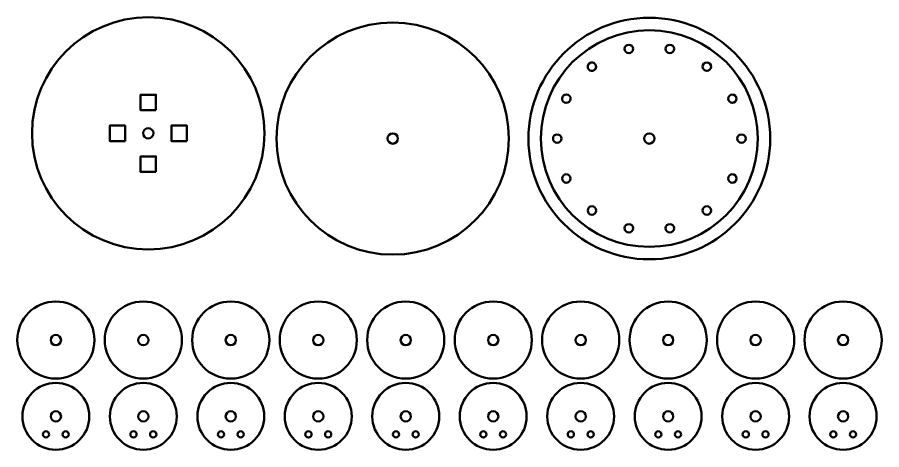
# Model space of a CAD drawing. Header units: inches. Extents: x 1117 to 1992, y -2324 to -585.
# Drawn here: x 1619.5 to 1787.5, y -1164.9 to -1080.8 of the extents above; entities that cross this region are included whole.
import ezdxf

# ---------------------------------------------------------------- set-up
doc = ezdxf.new("R2010")
doc.units = ezdxf.units.IN
doc.header["$MEASUREMENT"] = 0
doc.layers.add('Layer 1', color=7, linetype='Continuous')

# ---------------------------------------------------------------- blocks, each defined once
blk = doc.blocks.new('block 104')
at = {"layer": 'Layer 1', "color": 18, "lineweight": 50, "true_color": 0x010101}
for points in [[(1780.02, -1164.92), (1783.61, -1164.92), (1786.52, -1162.01), (1786.52, -1158.42), (1786.52, -1154.83), (1783.61, -1151.92), (1780.02, -1151.92), (1776.43, -1151.92), (1773.52, -1154.83), (1773.52, -1158.42), (1773.52, -1162.01), (1776.43, -1164.92), (1780.02, -1164.92)], [(1780.02, -1157.42), (1780.58, -1157.42), (1781.02, -1157.86), (1781.02, -1158.42), (1781.02, -1158.97), (1780.58, -1159.42), (1780.02, -1159.42), (1779.47, -1159.42), (1779.02, -1158.97), (1779.02, -1158.42), (1779.02, -1157.86), (1779.47, -1157.42), (1780.02, -1157.42)]]:
    blk.add_open_spline(points, degree=3, knots=[0, 0, 0, 0, 1, 1, 1, 2, 2, 2, 3, 3, 3, 4, 4, 4, 4], dxfattribs=at)
at = {"layer": 'Layer 1', "color": 240, "lineweight": 50, "true_color": 0xec2227}
for points in [[(1778.11, -1161.31), (1778.45, -1161.31), (1778.72, -1161.58), (1778.72, -1161.92), (1778.72, -1162.25), (1778.45, -1162.53), (1778.11, -1162.53), (1777.78, -1162.53), (1777.5, -1162.25), (1777.5, -1161.92), (1777.5, -1161.58), (1777.78, -1161.31), (1778.11, -1161.31)], [(1781.94, -1161.31), (1782.27, -1161.31), (1782.55, -1161.58), (1782.55, -1161.92), (1782.55, -1162.25), (1782.27, -1162.53), (1781.94, -1162.53), (1781.6, -1162.53), (1781.33, -1162.25), (1781.33, -1161.92), (1781.33, -1161.58), (1781.6, -1161.31), (1781.94, -1161.31)]]:
    blk.add_open_spline(points, degree=3, knots=[0, 0, 0, 0, 1, 1, 1, 2, 2, 2, 3, 3, 3, 4, 4, 4, 4], dxfattribs=at)
blk = doc.blocks.new('block 111')
at = {"layer": 'Layer 1', "color": 18, "lineweight": 50, "true_color": 0x010101}
for points in [[(1763.02, -1164.92), (1766.61, -1164.92), (1769.53, -1162.01), (1769.53, -1158.42), (1769.53, -1154.83), (1766.61, -1151.92), (1763.02, -1151.92), (1759.43, -1151.92), (1756.52, -1154.83), (1756.52, -1158.42), (1756.52, -1162.01), (1759.43, -1164.92), (1763.02, -1164.92)], [(1763.02, -1157.42), (1763.58, -1157.42), (1764.02, -1157.86), (1764.02, -1158.42), (1764.02, -1158.97), (1763.58, -1159.42), (1763.02, -1159.42), (1762.47, -1159.42), (1762.02, -1158.97), (1762.02, -1158.42), (1762.02, -1157.86), (1762.47, -1157.42), (1763.02, -1157.42)]]:
    blk.add_open_spline(points, degree=3, knots=[0, 0, 0, 0, 1, 1, 1, 2, 2, 2, 3, 3, 3, 4, 4, 4, 4], dxfattribs=at)
at = {"layer": 'Layer 1', "color": 240, "lineweight": 50, "true_color": 0xec2227}
for points in [[(1761.11, -1161.31), (1761.45, -1161.31), (1761.72, -1161.58), (1761.72, -1161.92), (1761.72, -1162.25), (1761.45, -1162.53), (1761.11, -1162.53), (1760.77, -1162.53), (1760.5, -1162.25), (1760.5, -1161.92), (1760.5, -1161.58), (1760.77, -1161.31), (1761.11, -1161.31)], [(1764.94, -1161.31), (1765.27, -1161.31), (1765.55, -1161.58), (1765.55, -1161.92), (1765.55, -1162.25), (1765.27, -1162.53), (1764.94, -1162.53), (1764.6, -1162.53), (1764.33, -1162.25), (1764.33, -1161.92), (1764.33, -1161.58), (1764.6, -1161.31), (1764.94, -1161.31)]]:
    blk.add_open_spline(points, degree=3, knots=[0, 0, 0, 0, 1, 1, 1, 2, 2, 2, 3, 3, 3, 4, 4, 4, 4], dxfattribs=at)
blk = doc.blocks.new('block 118')
at = {"layer": 'Layer 1', "color": 18, "lineweight": 50, "true_color": 0x010101}
for points in [[(1746.02, -1164.92), (1749.61, -1164.92), (1752.52, -1162.01), (1752.52, -1158.42), (1752.52, -1154.83), (1749.61, -1151.92), (1746.02, -1151.92), (1742.43, -1151.92), (1739.52, -1154.83), (1739.52, -1158.42), (1739.52, -1162.01), (1742.43, -1164.92), (1746.02, -1164.92)], [(1746.02, -1157.42), (1746.58, -1157.42), (1747.02, -1157.86), (1747.02, -1158.42), (1747.02, -1158.97), (1746.58, -1159.42), (1746.02, -1159.42), (1745.47, -1159.42), (1745.02, -1158.97), (1745.02, -1158.42), (1745.02, -1157.86), (1745.47, -1157.42), (1746.02, -1157.42)]]:
    blk.add_open_spline(points, degree=3, knots=[0, 0, 0, 0, 1, 1, 1, 2, 2, 2, 3, 3, 3, 4, 4, 4, 4], dxfattribs=at)
at = {"layer": 'Layer 1', "color": 240, "lineweight": 50, "true_color": 0xec2227}
for points in [[(1744.11, -1161.31), (1744.45, -1161.31), (1744.72, -1161.58), (1744.72, -1161.92), (1744.72, -1162.25), (1744.45, -1162.53), (1744.11, -1162.53), (1743.78, -1162.53), (1743.5, -1162.25), (1743.5, -1161.92), (1743.5, -1161.58), (1743.78, -1161.31), (1744.11, -1161.31)], [(1747.94, -1161.31), (1748.27, -1161.31), (1748.55, -1161.58), (1748.55, -1161.92), (1748.55, -1162.25), (1748.27, -1162.53), (1747.94, -1162.53), (1747.6, -1162.53), (1747.33, -1162.25), (1747.33, -1161.92), (1747.33, -1161.58), (1747.6, -1161.31), (1747.94, -1161.31)]]:
    blk.add_open_spline(points, degree=3, knots=[0, 0, 0, 0, 1, 1, 1, 2, 2, 2, 3, 3, 3, 4, 4, 4, 4], dxfattribs=at)
blk = doc.blocks.new('block 125')
at = {"layer": 'Layer 1', "color": 18, "lineweight": 50, "true_color": 0x010101}
for points in [[(1729.02, -1164.92), (1732.61, -1164.92), (1735.52, -1162.01), (1735.52, -1158.42), (1735.52, -1154.83), (1732.61, -1151.92), (1729.02, -1151.92), (1725.43, -1151.92), (1722.52, -1154.83), (1722.52, -1158.42), (1722.52, -1162.01), (1725.43, -1164.92), (1729.02, -1164.92)], [(1729.02, -1157.42), (1729.58, -1157.42), (1730.02, -1157.86), (1730.02, -1158.42), (1730.02, -1158.97), (1729.58, -1159.42), (1729.02, -1159.42), (1728.47, -1159.42), (1728.02, -1158.97), (1728.02, -1158.42), (1728.02, -1157.86), (1728.47, -1157.42), (1729.02, -1157.42)]]:
    blk.add_open_spline(points, degree=3, knots=[0, 0, 0, 0, 1, 1, 1, 2, 2, 2, 3, 3, 3, 4, 4, 4, 4], dxfattribs=at)
at = {"layer": 'Layer 1', "color": 240, "lineweight": 50, "true_color": 0xec2227}
for points in [[(1727.11, -1161.31), (1727.45, -1161.31), (1727.72, -1161.58), (1727.72, -1161.92), (1727.72, -1162.25), (1727.45, -1162.53), (1727.11, -1162.53), (1726.77, -1162.53), (1726.5, -1162.25), (1726.5, -1161.92), (1726.5, -1161.58), (1726.77, -1161.31), (1727.11, -1161.31)], [(1730.94, -1161.31), (1731.27, -1161.31), (1731.55, -1161.58), (1731.55, -1161.92), (1731.55, -1162.25), (1731.27, -1162.53), (1730.94, -1162.53), (1730.6, -1162.53), (1730.33, -1162.25), (1730.33, -1161.92), (1730.33, -1161.58), (1730.6, -1161.31), (1730.94, -1161.31)]]:
    blk.add_open_spline(points, degree=3, knots=[0, 0, 0, 0, 1, 1, 1, 2, 2, 2, 3, 3, 3, 4, 4, 4, 4], dxfattribs=at)
blk = doc.blocks.new('block 132')
at = {"layer": 'Layer 1', "color": 18, "lineweight": 50, "true_color": 0x010101}
for points in [[(1712.02, -1164.92), (1715.61, -1164.92), (1718.52, -1162.01), (1718.52, -1158.42), (1718.52, -1154.83), (1715.61, -1151.92), (1712.02, -1151.92), (1708.43, -1151.92), (1705.52, -1154.83), (1705.52, -1158.42), (1705.52, -1162.01), (1708.43, -1164.92), (1712.02, -1164.92)], [(1712.02, -1157.42), (1712.58, -1157.42), (1713.02, -1157.86), (1713.02, -1158.42), (1713.02, -1158.97), (1712.58, -1159.42), (1712.02, -1159.42), (1711.47, -1159.42), (1711.02, -1158.97), (1711.02, -1158.42), (1711.02, -1157.86), (1711.47, -1157.42), (1712.02, -1157.42)]]:
    blk.add_open_spline(points, degree=3, knots=[0, 0, 0, 0, 1, 1, 1, 2, 2, 2, 3, 3, 3, 4, 4, 4, 4], dxfattribs=at)
at = {"layer": 'Layer 1', "color": 240, "lineweight": 50, "true_color": 0xec2227}
for points in [[(1710.11, -1161.31), (1710.45, -1161.31), (1710.72, -1161.58), (1710.72, -1161.92), (1710.72, -1162.25), (1710.45, -1162.53), (1710.11, -1162.53), (1709.78, -1162.53), (1709.5, -1162.25), (1709.5, -1161.92), (1709.5, -1161.58), (1709.78, -1161.31), (1710.11, -1161.31)], [(1713.94, -1161.31), (1714.27, -1161.31), (1714.55, -1161.58), (1714.55, -1161.92), (1714.55, -1162.25), (1714.27, -1162.53), (1713.94, -1162.53), (1713.6, -1162.53), (1713.33, -1162.25), (1713.33, -1161.92), (1713.33, -1161.58), (1713.6, -1161.31), (1713.94, -1161.31)]]:
    blk.add_open_spline(points, degree=3, knots=[0, 0, 0, 0, 1, 1, 1, 2, 2, 2, 3, 3, 3, 4, 4, 4, 4], dxfattribs=at)
blk = doc.blocks.new('block 139')
at = {"layer": 'Layer 1', "color": 18, "lineweight": 50, "true_color": 0x010101}
for points in [[(1695.02, -1164.92), (1698.61, -1164.92), (1701.52, -1162.01), (1701.52, -1158.42), (1701.52, -1154.83), (1698.61, -1151.92), (1695.02, -1151.92), (1691.43, -1151.92), (1688.52, -1154.83), (1688.52, -1158.42), (1688.52, -1162.01), (1691.43, -1164.92), (1695.02, -1164.92)], [(1695.02, -1157.42), (1695.58, -1157.42), (1696.02, -1157.86), (1696.02, -1158.42), (1696.02, -1158.97), (1695.58, -1159.42), (1695.02, -1159.42), (1694.47, -1159.42), (1694.02, -1158.97), (1694.02, -1158.42), (1694.02, -1157.86), (1694.47, -1157.42), (1695.02, -1157.42)]]:
    blk.add_open_spline(points, degree=3, knots=[0, 0, 0, 0, 1, 1, 1, 2, 2, 2, 3, 3, 3, 4, 4, 4, 4], dxfattribs=at)
at = {"layer": 'Layer 1', "color": 240, "lineweight": 50, "true_color": 0xec2227}
for points in [[(1693.11, -1161.31), (1693.45, -1161.31), (1693.72, -1161.58), (1693.72, -1161.92), (1693.72, -1162.25), (1693.45, -1162.53), (1693.11, -1162.53), (1692.77, -1162.53), (1692.5, -1162.25), (1692.5, -1161.92), (1692.5, -1161.58), (1692.77, -1161.31), (1693.11, -1161.31)], [(1696.94, -1161.31), (1697.27, -1161.31), (1697.55, -1161.58), (1697.55, -1161.92), (1697.55, -1162.25), (1697.27, -1162.53), (1696.94, -1162.53), (1696.6, -1162.53), (1696.33, -1162.25), (1696.33, -1161.92), (1696.33, -1161.58), (1696.6, -1161.31), (1696.94, -1161.31)]]:
    blk.add_open_spline(points, degree=3, knots=[0, 0, 0, 0, 1, 1, 1, 2, 2, 2, 3, 3, 3, 4, 4, 4, 4], dxfattribs=at)
blk = doc.blocks.new('block 146')
at = {"layer": 'Layer 1', "color": 18, "lineweight": 50, "true_color": 0x010101}
for points in [[(1678.02, -1164.92), (1681.61, -1164.92), (1684.52, -1162.01), (1684.52, -1158.42), (1684.52, -1154.83), (1681.61, -1151.92), (1678.02, -1151.92), (1674.43, -1151.92), (1671.52, -1154.83), (1671.52, -1158.42), (1671.52, -1162.01), (1674.43, -1164.92), (1678.02, -1164.92)], [(1678.02, -1157.42), (1678.58, -1157.42), (1679.02, -1157.86), (1679.02, -1158.42), (1679.02, -1158.97), (1678.58, -1159.42), (1678.02, -1159.42), (1677.47, -1159.42), (1677.02, -1158.97), (1677.02, -1158.42), (1677.02, -1157.86), (1677.47, -1157.42), (1678.02, -1157.42)]]:
    blk.add_open_spline(points, degree=3, knots=[0, 0, 0, 0, 1, 1, 1, 2, 2, 2, 3, 3, 3, 4, 4, 4, 4], dxfattribs=at)
at = {"layer": 'Layer 1', "color": 240, "lineweight": 50, "true_color": 0xec2227}
for points in [[(1676.11, -1161.31), (1676.45, -1161.31), (1676.72, -1161.58), (1676.72, -1161.92), (1676.72, -1162.25), (1676.45, -1162.53), (1676.11, -1162.53), (1675.77, -1162.53), (1675.5, -1162.25), (1675.5, -1161.92), (1675.5, -1161.58), (1675.77, -1161.31), (1676.11, -1161.31)], [(1679.94, -1161.31), (1680.27, -1161.31), (1680.55, -1161.58), (1680.55, -1161.92), (1680.55, -1162.25), (1680.27, -1162.53), (1679.94, -1162.53), (1679.6, -1162.53), (1679.33, -1162.25), (1679.33, -1161.92), (1679.33, -1161.58), (1679.6, -1161.31), (1679.94, -1161.31)]]:
    blk.add_open_spline(points, degree=3, knots=[0, 0, 0, 0, 1, 1, 1, 2, 2, 2, 3, 3, 3, 4, 4, 4, 4], dxfattribs=at)
blk = doc.blocks.new('block 153')
at = {"layer": 'Layer 1', "color": 18, "lineweight": 50, "true_color": 0x010101}
for points in [[(1661.02, -1164.92), (1664.61, -1164.92), (1667.52, -1162.01), (1667.52, -1158.42), (1667.52, -1154.83), (1664.61, -1151.92), (1661.02, -1151.92), (1657.43, -1151.92), (1654.52, -1154.83), (1654.52, -1158.42), (1654.52, -1162.01), (1657.43, -1164.92), (1661.02, -1164.92)], [(1661.02, -1157.42), (1661.58, -1157.42), (1662.02, -1157.86), (1662.02, -1158.42), (1662.02, -1158.97), (1661.58, -1159.42), (1661.02, -1159.42), (1660.47, -1159.42), (1660.02, -1158.97), (1660.02, -1158.42), (1660.02, -1157.86), (1660.47, -1157.42), (1661.02, -1157.42)]]:
    blk.add_open_spline(points, degree=3, knots=[0, 0, 0, 0, 1, 1, 1, 2, 2, 2, 3, 3, 3, 4, 4, 4, 4], dxfattribs=at)
at = {"layer": 'Layer 1', "color": 240, "lineweight": 50, "true_color": 0xec2227}
for points in [[(1659.11, -1161.31), (1659.45, -1161.31), (1659.72, -1161.58), (1659.72, -1161.92), (1659.72, -1162.25), (1659.45, -1162.53), (1659.11, -1162.53), (1658.77, -1162.53), (1658.5, -1162.25), (1658.5, -1161.92), (1658.5, -1161.58), (1658.77, -1161.31), (1659.11, -1161.31)], [(1662.94, -1161.31), (1663.27, -1161.31), (1663.55, -1161.58), (1663.55, -1161.92), (1663.55, -1162.25), (1663.27, -1162.53), (1662.94, -1162.53), (1662.6, -1162.53), (1662.33, -1162.25), (1662.33, -1161.92), (1662.33, -1161.58), (1662.6, -1161.31), (1662.94, -1161.31)]]:
    blk.add_open_spline(points, degree=3, knots=[0, 0, 0, 0, 1, 1, 1, 2, 2, 2, 3, 3, 3, 4, 4, 4, 4], dxfattribs=at)
blk = doc.blocks.new('block 160')
at = {"layer": 'Layer 1', "color": 18, "lineweight": 50, "true_color": 0x010101}
for points in [[(1644.02, -1164.92), (1647.61, -1164.92), (1650.52, -1162.01), (1650.52, -1158.42), (1650.52, -1154.83), (1647.61, -1151.92), (1644.02, -1151.92), (1640.43, -1151.92), (1637.52, -1154.83), (1637.52, -1158.42), (1637.52, -1162.01), (1640.43, -1164.92), (1644.02, -1164.92)], [(1644.02, -1157.42), (1644.58, -1157.42), (1645.02, -1157.86), (1645.02, -1158.42), (1645.02, -1158.97), (1644.58, -1159.42), (1644.02, -1159.42), (1643.47, -1159.42), (1643.02, -1158.97), (1643.02, -1158.42), (1643.02, -1157.86), (1643.47, -1157.42), (1644.02, -1157.42)]]:
    blk.add_open_spline(points, degree=3, knots=[0, 0, 0, 0, 1, 1, 1, 2, 2, 2, 3, 3, 3, 4, 4, 4, 4], dxfattribs=at)
at = {"layer": 'Layer 1', "color": 240, "lineweight": 50, "true_color": 0xec2227}
for points in [[(1642.11, -1161.31), (1642.45, -1161.31), (1642.72, -1161.58), (1642.72, -1161.92), (1642.72, -1162.25), (1642.45, -1162.53), (1642.11, -1162.53), (1641.77, -1162.53), (1641.5, -1162.25), (1641.5, -1161.92), (1641.5, -1161.58), (1641.77, -1161.31), (1642.11, -1161.31)], [(1645.94, -1161.31), (1646.27, -1161.31), (1646.55, -1161.58), (1646.55, -1161.92), (1646.55, -1162.25), (1646.27, -1162.53), (1645.94, -1162.53), (1645.6, -1162.53), (1645.33, -1162.25), (1645.33, -1161.92), (1645.33, -1161.58), (1645.6, -1161.31), (1645.94, -1161.31)]]:
    blk.add_open_spline(points, degree=3, knots=[0, 0, 0, 0, 1, 1, 1, 2, 2, 2, 3, 3, 3, 4, 4, 4, 4], dxfattribs=at)
blk = doc.blocks.new('block 167')
at = {"layer": 'Layer 1', "color": 18, "lineweight": 50, "true_color": 0x010101}
for points in [[(1627.02, -1164.92), (1630.61, -1164.92), (1633.52, -1162.01), (1633.52, -1158.42), (1633.52, -1154.83), (1630.61, -1151.92), (1627.02, -1151.92), (1623.43, -1151.92), (1620.52, -1154.83), (1620.52, -1158.42), (1620.52, -1162.01), (1623.43, -1164.92), (1627.02, -1164.92)], [(1627.02, -1157.42), (1627.58, -1157.42), (1628.02, -1157.86), (1628.02, -1158.42), (1628.02, -1158.97), (1627.58, -1159.42), (1627.02, -1159.42), (1626.47, -1159.42), (1626.02, -1158.97), (1626.02, -1158.42), (1626.02, -1157.86), (1626.47, -1157.42), (1627.02, -1157.42)]]:
    blk.add_open_spline(points, degree=3, knots=[0, 0, 0, 0, 1, 1, 1, 2, 2, 2, 3, 3, 3, 4, 4, 4, 4], dxfattribs=at)
at = {"layer": 'Layer 1', "color": 240, "lineweight": 50, "true_color": 0xec2227}
for points in [[(1625.11, -1161.31), (1625.44, -1161.31), (1625.72, -1161.58), (1625.72, -1161.92), (1625.72, -1162.25), (1625.44, -1162.53), (1625.11, -1162.53), (1624.77, -1162.53), (1624.5, -1162.25), (1624.5, -1161.92), (1624.5, -1161.58), (1624.77, -1161.31), (1625.11, -1161.31)], [(1628.94, -1161.31), (1629.27, -1161.31), (1629.55, -1161.58), (1629.55, -1161.92), (1629.55, -1162.25), (1629.27, -1162.53), (1628.94, -1162.53), (1628.6, -1162.53), (1628.33, -1162.25), (1628.33, -1161.92), (1628.33, -1161.58), (1628.6, -1161.31), (1628.94, -1161.31)]]:
    blk.add_open_spline(points, degree=3, knots=[0, 0, 0, 0, 1, 1, 1, 2, 2, 2, 3, 3, 3, 4, 4, 4, 4], dxfattribs=at)
blk = doc.blocks.new('block 187')
at = {"layer": 'Layer 1', "color": 18, "lineweight": 50, "true_color": 0x010101}
for points in [[(1718.86, -1104.36), (1718.86, -1117.34), (1729.38, -1127.86), (1742.36, -1127.86), (1755.34, -1127.86), (1765.86, -1117.34), (1765.86, -1104.36), (1765.86, -1091.39), (1755.34, -1080.86), (1742.36, -1080.86), (1729.38, -1080.86), (1718.86, -1091.39), (1718.86, -1104.36)], [(1743.36, -1104.36), (1743.36, -1104.92), (1742.91, -1105.36), (1742.36, -1105.36), (1741.81, -1105.36), (1741.36, -1104.92), (1741.36, -1104.36), (1741.36, -1103.81), (1741.81, -1103.36), (1742.36, -1103.36), (1742.92, -1103.36), (1743.36, -1103.81), (1743.36, -1104.36)]]:
    blk.add_open_spline(points, degree=3, knots=[0, 0, 0, 0, 1, 1, 1, 2, 2, 2, 3, 3, 3, 4, 4, 4, 4], dxfattribs=at)
at = {"layer": 'Layer 1', "color": 240, "lineweight": 50, "true_color": 0xec2227}
for points in [[(1742.36, -1083.29), (1754, -1083.29), (1763.44, -1092.72), (1763.44, -1104.36), (1763.44, -1116.01), (1754, -1125.44), (1742.36, -1125.44), (1730.72, -1125.44), (1721.28, -1116.01), (1721.28, -1104.36), (1721.28, -1092.72), (1730.72, -1083.29), (1742.36, -1083.29)], [(1738.38, -1086.09), (1738.83, -1086.09), (1739.2, -1086.45), (1739.2, -1086.91), (1739.2, -1087.36), (1738.83, -1087.73), (1738.38, -1087.73), (1737.92, -1087.73), (1737.56, -1087.36), (1737.56, -1086.91), (1737.56, -1086.45), (1737.92, -1086.09), (1738.38, -1086.09)], [(1746.35, -1086.09), (1746.8, -1086.09), (1747.17, -1086.45), (1747.17, -1086.91), (1747.17, -1087.36), (1746.8, -1087.73), (1746.35, -1087.73), (1745.89, -1087.73), (1745.52, -1087.36), (1745.52, -1086.91), (1745.52, -1086.45), (1745.89, -1086.09), (1746.35, -1086.09)], [(1730.69, -1089.72), (1731.04, -1089.44), (1731.56, -1089.5), (1731.84, -1089.85), (1732.13, -1090.21), (1732.07, -1090.73), (1731.71, -1091.01), (1731.36, -1091.29), (1730.84, -1091.23), (1730.56, -1090.88), (1730.27, -1090.52), (1730.33, -1090.01), (1730.69, -1089.72)], [(1753.53, -1089.54), (1753.98, -1089.54), (1754.35, -1089.91), (1754.35, -1090.37), (1754.35, -1090.82), (1753.98, -1091.19), (1753.53, -1091.19), (1753.07, -1091.19), (1752.7, -1090.82), (1752.7, -1090.37), (1752.7, -1089.91), (1753.07, -1089.54), (1753.53, -1089.54)], [(1725.49, -1096.24), (1725.69, -1095.83), (1726.18, -1095.66), (1726.59, -1095.85), (1727, -1096.05), (1727.17, -1096.54), (1726.97, -1096.95), (1726.78, -1097.36), (1726.28, -1097.53), (1725.88, -1097.34), (1725.46, -1097.14), (1725.29, -1096.65), (1725.49, -1096.24)], [(1758.49, -1095.77), (1758.95, -1095.77), (1759.32, -1096.14), (1759.32, -1096.6), (1759.32, -1097.05), (1758.95, -1097.42), (1758.49, -1097.42), (1758.04, -1097.42), (1757.67, -1097.05), (1757.67, -1096.6), (1757.67, -1096.14), (1758.04, -1095.77), (1758.49, -1095.77)], [(1724.46, -1103.54), (1724.91, -1103.54), (1725.28, -1103.91), (1725.28, -1104.36), (1725.28, -1104.82), (1724.91, -1105.19), (1724.46, -1105.19), (1724, -1105.19), (1723.64, -1104.82), (1723.64, -1104.36), (1723.64, -1103.91), (1724, -1103.54), (1724.46, -1103.54)], [(1760.27, -1103.54), (1760.72, -1103.54), (1761.09, -1103.91), (1761.09, -1104.36), (1761.09, -1104.82), (1760.72, -1105.19), (1760.27, -1105.19), (1759.81, -1105.19), (1759.44, -1104.82), (1759.44, -1104.36), (1759.44, -1103.91), (1759.81, -1103.54), (1760.27, -1103.54)], [(1726.23, -1111.31), (1726.69, -1111.31), (1727.05, -1111.68), (1727.05, -1112.13), (1727.05, -1112.59), (1726.69, -1112.96), (1726.23, -1112.96), (1725.78, -1112.96), (1725.41, -1112.59), (1725.41, -1112.13), (1725.41, -1111.68), (1725.78, -1111.31), (1726.23, -1111.31)], [(1758.49, -1111.31), (1758.95, -1111.31), (1759.32, -1111.68), (1759.32, -1112.13), (1759.32, -1112.59), (1758.95, -1112.96), (1758.49, -1112.96), (1758.04, -1112.96), (1757.67, -1112.59), (1757.67, -1112.13), (1757.67, -1111.68), (1758.04, -1111.31), (1758.49, -1111.31)], [(1731.2, -1117.54), (1731.65, -1117.54), (1732.02, -1117.91), (1732.02, -1118.36), (1732.02, -1118.82), (1731.65, -1119.19), (1731.2, -1119.19), (1730.75, -1119.19), (1730.38, -1118.82), (1730.38, -1118.36), (1730.38, -1117.91), (1730.75, -1117.54), (1731.2, -1117.54)], [(1753.53, -1117.54), (1753.98, -1117.54), (1754.35, -1117.91), (1754.35, -1118.36), (1754.35, -1118.82), (1753.98, -1119.18), (1753.53, -1119.18), (1753.07, -1119.18), (1752.7, -1118.82), (1752.7, -1118.36), (1752.7, -1117.91), (1753.07, -1117.54), (1753.53, -1117.54)], [(1738.38, -1121), (1738.83, -1121), (1739.2, -1121.37), (1739.2, -1121.82), (1739.2, -1122.27), (1738.83, -1122.64), (1738.38, -1122.64), (1737.92, -1122.64), (1737.56, -1122.27), (1737.56, -1121.82), (1737.56, -1121.37), (1737.92, -1121), (1738.38, -1121)], [(1746.35, -1121), (1746.8, -1121), (1747.17, -1121.37), (1747.17, -1121.82), (1747.17, -1122.27), (1746.8, -1122.64), (1746.35, -1122.64), (1745.89, -1122.64), (1745.52, -1122.27), (1745.52, -1121.82), (1745.52, -1121.37), (1745.89, -1121), (1746.35, -1121)]]:
    blk.add_open_spline(points, degree=3, knots=[0, 0, 0, 0, 1, 1, 1, 2, 2, 2, 3, 3, 3, 4, 4, 4, 4], dxfattribs=at)

msp = doc.modelspace()

# ---------------------------------------------------------------- linework, layer by layer
at = {"layer": 'Layer 1', "color": 98, "lineweight": 50, "true_color": 0x010202}
for points in [[(1646.48, -1098.84), (1643.48, -1098.84), (1643.48, -1095.84), (1646.48, -1095.84), (1646.48, -1098.84)], [(1640.48, -1104.84), (1637.48, -1104.84), (1637.48, -1101.84), (1640.48, -1101.84), (1640.48, -1104.84)], [(1652.48, -1104.84), (1649.48, -1104.84), (1649.48, -1101.84), (1652.48, -1101.84), (1652.48, -1104.84)], [(1646.48, -1110.84), (1643.48, -1110.84), (1643.48, -1107.84), (1646.48, -1107.84), (1646.48, -1110.84)]]:
    msp.add_lwpolyline(points, dxfattribs=at)
for points in [[(1644.98, -1080.75), (1632.5, -1080.75), (1622.39, -1090.87), (1622.39, -1103.34), (1622.39, -1115.82), (1632.5, -1125.93), (1644.98, -1125.93), (1657.45, -1125.93), (1667.57, -1115.82), (1667.57, -1103.34), (1667.57, -1090.87), (1657.45, -1080.75), (1644.98, -1080.75)], [(1644.98, -1104.34), (1644.43, -1104.34), (1643.98, -1103.89), (1643.98, -1103.34), (1643.98, -1102.79), (1644.43, -1102.34), (1644.98, -1102.34), (1645.53, -1102.34), (1645.98, -1102.79), (1645.98, -1103.34), (1645.98, -1103.89), (1645.53, -1104.34), (1644.98, -1104.34)]]:
    msp.add_open_spline(points, degree=3, knots=[0, 0, 0, 0, 1, 1, 1, 2, 2, 2, 3, 3, 3, 4, 4, 4, 4], dxfattribs=at)
at = {"layer": 'Layer 1', "color": 18, "lineweight": 50, "true_color": 0x010101}
for points in [[(1669.9, -1104.36), (1669.9, -1116.84), (1680.01, -1126.95), (1692.48, -1126.95), (1704.96, -1126.95), (1715.07, -1116.84), (1715.07, -1104.36), (1715.07, -1091.89), (1704.96, -1081.78), (1692.48, -1081.78), (1680.01, -1081.78), (1669.9, -1091.89), (1669.9, -1104.36)], [(1693.49, -1104.36), (1693.49, -1104.92), (1693.04, -1105.36), (1692.48, -1105.36), (1691.93, -1105.36), (1691.49, -1104.92), (1691.49, -1104.36), (1691.49, -1103.81), (1691.93, -1103.36), (1692.48, -1103.36), (1693.04, -1103.36), (1693.49, -1103.81), (1693.49, -1104.36)], [(1627.02, -1151.07), (1631.17, -1151.07), (1634.52, -1147.72), (1634.52, -1143.57), (1634.52, -1139.43), (1631.17, -1136.07), (1627.02, -1136.07), (1622.88, -1136.07), (1619.52, -1139.43), (1619.52, -1143.57), (1619.52, -1147.72), (1622.88, -1151.07), (1627.02, -1151.07)], [(1644.02, -1151.07), (1648.17, -1151.07), (1651.52, -1147.72), (1651.52, -1143.57), (1651.52, -1139.43), (1648.17, -1136.07), (1644.02, -1136.07), (1639.88, -1136.07), (1636.52, -1139.43), (1636.52, -1143.57), (1636.52, -1147.72), (1639.88, -1151.07), (1644.02, -1151.07)], [(1661.02, -1151.07), (1665.17, -1151.07), (1668.52, -1147.72), (1668.52, -1143.57), (1668.52, -1139.43), (1665.17, -1136.07), (1661.02, -1136.07), (1656.88, -1136.07), (1653.52, -1139.43), (1653.52, -1143.57), (1653.52, -1147.72), (1656.88, -1151.07), (1661.02, -1151.07)], [(1678.02, -1151.07), (1682.17, -1151.07), (1685.52, -1147.72), (1685.52, -1143.57), (1685.52, -1139.43), (1682.17, -1136.07), (1678.02, -1136.07), (1673.88, -1136.07), (1670.52, -1139.43), (1670.52, -1143.57), (1670.52, -1147.72), (1673.88, -1151.07), (1678.02, -1151.07)], [(1695.02, -1151.07), (1699.17, -1151.07), (1702.52, -1147.72), (1702.52, -1143.57), (1702.52, -1139.43), (1699.17, -1136.07), (1695.02, -1136.07), (1690.88, -1136.07), (1687.52, -1139.43), (1687.52, -1143.57), (1687.52, -1147.72), (1690.88, -1151.07), (1695.02, -1151.07)], [(1712.02, -1151.07), (1716.17, -1151.07), (1719.53, -1147.72), (1719.53, -1143.57), (1719.53, -1139.43), (1716.17, -1136.07), (1712.02, -1136.07), (1707.88, -1136.07), (1704.53, -1139.43), (1704.53, -1143.57), (1704.53, -1147.72), (1707.88, -1151.07), (1712.02, -1151.07)], [(1729.02, -1151.07), (1733.17, -1151.07), (1736.53, -1147.72), (1736.53, -1143.57), (1736.53, -1139.43), (1733.17, -1136.07), (1729.02, -1136.07), (1724.88, -1136.07), (1721.52, -1139.43), (1721.52, -1143.57), (1721.52, -1147.72), (1724.88, -1151.07), (1729.02, -1151.07)], [(1746.02, -1151.07), (1750.17, -1151.07), (1753.52, -1147.72), (1753.52, -1143.57), (1753.52, -1139.43), (1750.17, -1136.07), (1746.02, -1136.07), (1741.88, -1136.07), (1738.52, -1139.43), (1738.52, -1143.57), (1738.53, -1147.72), (1741.88, -1151.07), (1746.02, -1151.07)], [(1763.02, -1151.07), (1767.17, -1151.07), (1770.52, -1147.72), (1770.52, -1143.57), (1770.52, -1139.43), (1767.17, -1136.07), (1763.02, -1136.07), (1758.88, -1136.07), (1755.52, -1139.43), (1755.52, -1143.57), (1755.52, -1147.72), (1758.88, -1151.07), (1763.02, -1151.07)], [(1780.02, -1151.07), (1784.17, -1151.07), (1787.52, -1147.72), (1787.52, -1143.57), (1787.52, -1139.43), (1784.17, -1136.07), (1780.02, -1136.07), (1775.88, -1136.07), (1772.52, -1139.43), (1772.52, -1143.57), (1772.53, -1147.72), (1775.88, -1151.07), (1780.02, -1151.07)], [(1627.02, -1142.57), (1627.58, -1142.57), (1628.02, -1143.02), (1628.02, -1143.57), (1628.02, -1144.13), (1627.58, -1144.57), (1627.02, -1144.57), (1626.47, -1144.57), (1626.02, -1144.13), (1626.02, -1143.57), (1626.02, -1143.02), (1626.47, -1142.57), (1627.02, -1142.57)], [(1644.02, -1142.57), (1644.58, -1142.57), (1645.02, -1143.02), (1645.02, -1143.57), (1645.02, -1144.13), (1644.58, -1144.57), (1644.02, -1144.57), (1643.47, -1144.57), (1643.02, -1144.13), (1643.02, -1143.57), (1643.02, -1143.02), (1643.47, -1142.57), (1644.02, -1142.57)], [(1661.02, -1142.57), (1661.58, -1142.57), (1662.02, -1143.02), (1662.02, -1143.57), (1662.02, -1144.13), (1661.58, -1144.57), (1661.02, -1144.57), (1660.47, -1144.57), (1660.02, -1144.13), (1660.02, -1143.57), (1660.02, -1143.02), (1660.47, -1142.57), (1661.02, -1142.57)], [(1678.02, -1142.57), (1678.58, -1142.57), (1679.02, -1143.02), (1679.02, -1143.57), (1679.02, -1144.13), (1678.58, -1144.57), (1678.02, -1144.57), (1677.47, -1144.57), (1677.02, -1144.13), (1677.02, -1143.57), (1677.02, -1143.02), (1677.47, -1142.57), (1678.02, -1142.57)], [(1695.02, -1142.57), (1695.58, -1142.57), (1696.02, -1143.02), (1696.02, -1143.57), (1696.02, -1144.13), (1695.58, -1144.57), (1695.02, -1144.57), (1694.47, -1144.57), (1694.02, -1144.13), (1694.02, -1143.57), (1694.02, -1143.02), (1694.47, -1142.57), (1695.02, -1142.57)], [(1712.02, -1142.57), (1712.58, -1142.57), (1713.02, -1143.02), (1713.02, -1143.57), (1713.02, -1144.13), (1712.58, -1144.57), (1712.02, -1144.57), (1711.47, -1144.57), (1711.02, -1144.13), (1711.02, -1143.57), (1711.02, -1143.02), (1711.47, -1142.57), (1712.02, -1142.57)], [(1729.02, -1142.57), (1729.58, -1142.57), (1730.02, -1143.02), (1730.02, -1143.57), (1730.02, -1144.13), (1729.58, -1144.57), (1729.02, -1144.57), (1728.47, -1144.57), (1728.02, -1144.13), (1728.02, -1143.57), (1728.02, -1143.02), (1728.47, -1142.57), (1729.02, -1142.57)], [(1746.02, -1142.57), (1746.58, -1142.57), (1747.02, -1143.02), (1747.02, -1143.57), (1747.02, -1144.13), (1746.58, -1144.57), (1746.02, -1144.57), (1745.47, -1144.57), (1745.02, -1144.13), (1745.02, -1143.57), (1745.02, -1143.02), (1745.47, -1142.57), (1746.02, -1142.57)], [(1763.02, -1142.57), (1763.58, -1142.57), (1764.02, -1143.02), (1764.02, -1143.57), (1764.02, -1144.13), (1763.58, -1144.57), (1763.02, -1144.57), (1762.47, -1144.57), (1762.02, -1144.13), (1762.02, -1143.57), (1762.02, -1143.02), (1762.47, -1142.57), (1763.02, -1142.57)], [(1780.02, -1142.57), (1780.58, -1142.57), (1781.02, -1143.02), (1781.02, -1143.57), (1781.02, -1144.13), (1780.58, -1144.57), (1780.02, -1144.57), (1779.47, -1144.57), (1779.02, -1144.13), (1779.02, -1143.57), (1779.02, -1143.02), (1779.47, -1142.57), (1780.02, -1142.57)]]:
    msp.add_open_spline(points, degree=3, knots=[0, 0, 0, 0, 1, 1, 1, 2, 2, 2, 3, 3, 3, 4, 4, 4, 4], dxfattribs=at)

# ---------------------------------------------------------------- block references
at = {"layer": 'Layer 1'}
for name in ['block 187', 'block 167', 'block 160', 'block 153', 'block 146', 'block 139', 'block 132', 'block 125', 'block 118', 'block 111', 'block 104']:
    msp.add_blockref(name, (0, 0), dxfattribs=at)

doc.saveas('drawing.dxf')
